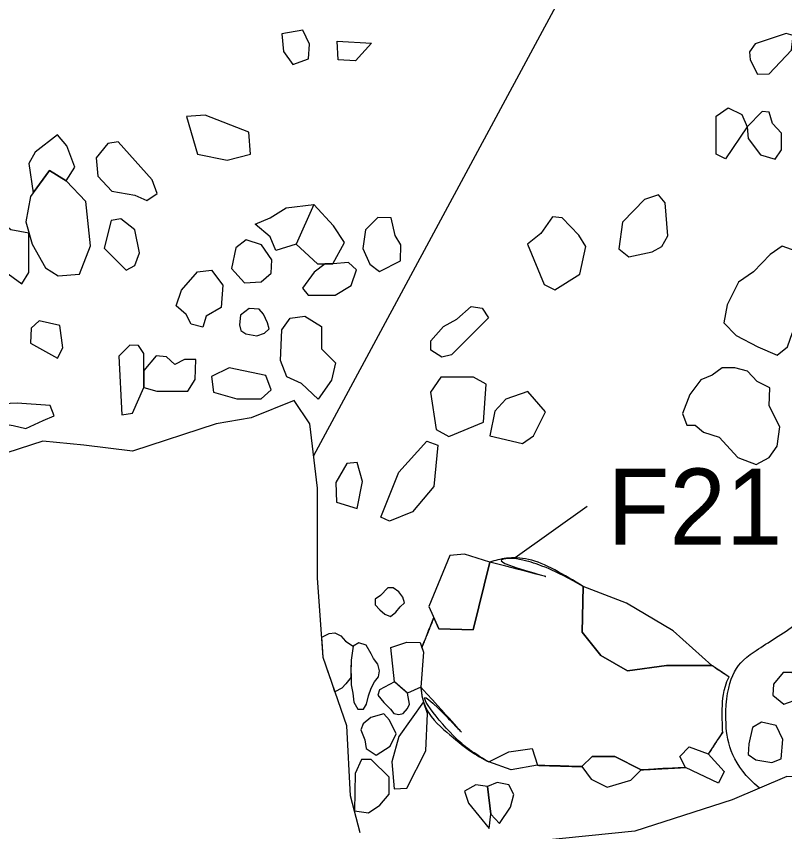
# Model space of a CAD drawing. Extents: x -204 to -1, y -285 to 3.
# Drawn here: x -188.636 to -185.398, y -273.518 to -270.084 of the extents above; entities that cross this region are included whole.
import ezdxf

# ---------------------------------------------------------------- set-up
doc = ezdxf.new("R2010")
doc.units = 0
for name, color, linetype in [('Brick', 7, 'Continuous'), ('Feature Labels', 7, 'Continuous'), ('Mortar', 7, 'Continuous'), ('Stone', 7, 'Continuous'), ('Unnumbered unidentified Features', 7, 'Continuous')]:
    doc.layers.add(name, color=color, linetype=linetype)

msp = doc.modelspace()

# ---------------------------------------------------------------- linework, layer by layer
at = {"layer": 'Brick'}
for points in [[(-185.5224, -270.2), (-185.5473, -270.2338), (-185.5437, -270.2675), (-185.5135, -270.3279), (-185.4638, -270.3261), (-185.3698, -270.2266), (-185.3627, -270.1645), (-185.3928, -270.1556)], [(-187.0175, -271.1136), (-187.0152, -271.0459), (-187.0401, -271.0075), (-187.0559, -270.9329), (-187.1123, -270.9307), (-187.1642, -270.9826), (-187.1755, -271.0617), (-187.1462, -271.1272), (-187.1055, -271.1588)], [(-186.3763, -270.9284), (-186.426, -270.9984), (-186.4824, -271.0436), (-186.4124, -271.213), (-186.3673, -271.2356), (-186.2612, -271.1701), (-186.2363, -271.0527), (-186.2657, -271.0052), (-186.3357, -270.9329)], [(-187.6022, -271.0459), (-187.6677, -271.0256), (-187.7106, -271.0594), (-187.7286, -271.1453), (-187.6744, -271.2062), (-187.6045, -271.2017), (-187.5616, -271.1656), (-187.5593, -271.1091)], [(-187.2026, -271.152), (-187.2365, -271.1204), (-187.3029, -271.1265), (-187.3346, -271.1265), (-187.3809, -271.1611), (-187.4306, -271.2288), (-187.4058, -271.2582), (-187.2929, -271.2582), (-187.2252, -271.2175)], [(-188.121, -271.4705), (-188.1571, -271.4682), (-188.2045, -271.5157), (-188.191, -271.7619), (-188.1458, -271.7551), (-188.0984, -271.6467), (-188.0984, -271.5044)], [(-188.0465, -271.5134), (-188.0984, -271.5755), (-188.0984, -271.6467), (-188.0442, -271.6625), (-187.9133, -271.6625), (-187.8817, -271.6128), (-187.8794, -271.5292), (-187.9268, -271.5292), (-187.9675, -271.5496), (-188.0036, -271.5179)], [(-186.9339, -272.7218), (-186.9204, -272.7624), (-186.9317, -272.9092), (-186.9881, -272.9341), (-187.0423, -272.8867), (-187.0581, -272.7421), (-186.9904, -272.7195)]]:
    msp.add_lwpolyline(points, close=True, dxfattribs=at)
at = {"layer": 'Feature Labels'}
for p, q in [((-186.0824, -269.5204), (-187.3835, -271.9354)), ((-186.2301, -272.1485), (-186.5346, -272.3641))]:
    msp.add_line(p, q, dxfattribs=at)
at = {"layer": 'Mortar'}
for points in [[(-187.6542, -271.3148), (-187.6917, -271.3419), (-187.6958, -271.3835), (-187.6896, -271.4064), (-187.6688, -271.421), (-187.623, -271.4294), (-187.5897, -271.4189), (-187.5709, -271.4002), (-187.5772, -271.3752), (-187.5938, -271.3377), (-187.6126, -271.3169)], [(-187.1017, -272.5226), (-187.1246, -272.5392), (-187.1246, -272.5621), (-187.1038, -272.583), (-187.0829, -272.6017), (-187.06, -272.6121), (-187.0371, -272.5934), (-187.0184, -272.5705), (-186.9997, -272.5538), (-187.008, -272.5309), (-187.0246, -272.508), (-187.0475, -272.4913), (-187.0704, -272.4913)], [(-187.1412, -272.7683), (-187.1621, -272.7329), (-187.1933, -272.7225), (-187.2162, -272.7371), (-187.2245, -272.7954), (-187.2266, -272.8349), (-187.2245, -272.8995), (-187.2183, -272.9349), (-187.2141, -272.9724), (-187.1974, -273.0015), (-187.1725, -273.0015), (-187.16, -272.9807), (-187.1516, -272.9453), (-187.1412, -272.9141), (-187.1267, -272.887), (-187.11, -272.8662), (-187.1058, -272.8412), (-187.1121, -272.812), (-187.1308, -272.7891)], [(-187.085, -272.9099), (-187.1058, -272.9203), (-187.1121, -272.9432), (-187.0871, -272.9745), (-187.06, -273.0015), (-187.0455, -273.0203), (-187.0246, -273.0244), (-187.0059, -273.0203), (-186.9872, -272.9994), (-186.9788, -272.9807), (-186.9881, -272.9341), (-187.0152, -272.9104), (-187.0423, -272.8867)]]:
    msp.add_lwpolyline(points, close=True, dxfattribs=at)
at = {"layer": 'Stone'}
for points in [[(-187.428, -270.1423), (-187.5176, -270.1579), (-187.5098, -270.2319), (-187.4709, -270.2864), (-187.4047, -270.2631), (-187.4008, -270.2007)], [(-187.1399, -270.1968), (-187.2061, -270.2708), (-187.2801, -270.267), (-187.284, -270.189)], [(-185.6484, -270.6838), (-185.6874, -270.6643), (-185.6874, -270.5046), (-185.6368, -270.4695), (-185.5784, -270.4968), (-185.557, -270.5488)], [(-185.4933, -270.4851), (-185.557, -270.5488), (-185.5524, -270.5988), (-185.5001, -270.667), (-185.4388, -270.6852), (-185.4115, -270.6465), (-185.4115, -270.576), (-185.4502, -270.5351), (-185.4638, -270.4874)], [(-187.9186, -270.5062), (-187.8727, -270.6637), (-187.7482, -270.6899), (-187.6498, -270.6637), (-187.6563, -270.5718), (-187.84, -270.4997)], [(-188.4262, -270.7764), (-188.3896, -270.7197), (-188.4229, -270.6297), (-188.4629, -270.583), (-188.5562, -270.6563), (-188.5829, -270.703), (-188.5645, -270.827), (-188.4962, -270.733)], [(-188.2062, -270.613), (-188.2496, -270.6197), (-188.2996, -270.6797), (-188.2929, -270.7564), (-188.2329, -270.8197), (-188.1362, -270.8364), (-188.0862, -270.8598), (-188.0429, -270.8297), (-188.0629, -270.7731)], [(-188.4962, -270.733), (-188.5762, -270.8431), (-188.5962, -270.9498), (-188.5696, -271.0432), (-188.5129, -271.1432), (-188.4596, -271.1766), (-188.3696, -271.1699), (-188.3229, -271.0498), (-188.3429, -270.8631), (-188.4262, -270.7764)], [(-185.9297, -270.8352), (-185.9887, -270.8557), (-186.0342, -270.9012), (-186.0819, -270.9512), (-186.0978, -271.0626), (-186.0546, -271.0967), (-185.9569, -271.0762), (-185.916, -271.0535), (-185.891, -271.008), (-185.9024, -270.8693)], [(-187.4563, -271.0432), (-187.5429, -271.0698), (-187.5663, -271.0132), (-187.6296, -270.9598), (-187.5663, -270.9331), (-187.4996, -270.8898), (-187.3829, -270.8764)], [(-187.3829, -270.8764), (-187.4563, -271.0432), (-187.3663, -271.1265), (-187.3029, -271.1265), (-187.2529, -271.0365), (-187.2996, -270.9665)], [(-188.7029, -270.9465), (-188.7329, -270.9565), (-188.7762, -271.0498), (-188.7796, -271.1465), (-188.6862, -271.1566), (-188.6129, -271.2099), (-188.5829, -271.1632), (-188.5829, -270.9965), (-188.6596, -270.9831)], [(-188.1962, -270.9365), (-188.2362, -270.9431), (-188.2662, -271.0598), (-188.1729, -271.1532), (-188.1362, -271.1332), (-188.1162, -271.0799), (-188.1362, -270.9831)], [(-185.4092, -271.0512), (-185.4592, -271.0876), (-185.5297, -271.1603), (-185.5933, -271.2035), (-185.641, -271.299), (-185.6547, -271.3741), (-185.6024, -271.4286), (-185.5115, -271.4764), (-185.4297, -271.5105), (-185.3865, -271.4764), (-185.3661, -271.415), (-185.3024, -271.4013), (-185.2502, -271.3559), (-185.2206, -271.2968), (-185.2547, -271.1535), (-185.3343, -271.0785)], [(-187.8496, -271.3933), (-187.8996, -271.38), (-187.9196, -271.34), (-187.9629, -271.3033), (-187.9396, -271.2366), (-187.8729, -271.1599), (-187.8129, -271.1532), (-187.7662, -271.2166), (-187.7729, -271.31), (-187.8362, -271.3466)], [(-186.8429, -271.52), (-186.8896, -271.49), (-186.8896, -271.45), (-186.8363, -271.39), (-186.7796, -271.36), (-186.7196, -271.3066), (-186.6729, -271.3133), (-186.6463, -271.3533), (-186.8029, -271.51)], [(-187.3643, -271.6956), (-187.4348, -271.631), (-187.4964, -271.6016), (-187.5228, -271.5341), (-187.517, -271.4048), (-187.4817, -271.3549), (-187.4201, -271.3461), (-187.3496, -271.3902), (-187.3496, -271.4841), (-187.2909, -271.5429), (-187.3085, -271.6163)], [(-188.5396, -271.3666), (-188.5729, -271.3967), (-188.5762, -271.46), (-188.4629, -271.5234), (-188.4396, -271.48), (-188.4529, -271.3867)], [(-187.7393, -271.5638), (-187.8141, -271.6012), (-187.8047, -271.6667), (-187.7065, -271.6947), (-187.6037, -271.6947), (-187.5616, -271.6573), (-187.585, -271.5965)], [(-185.6615, -271.565), (-185.7047, -271.5946), (-185.7524, -271.6151), (-185.7978, -271.6764), (-185.8297, -271.756), (-185.8115, -271.806), (-185.7751, -271.806), (-185.741, -271.8356), (-185.6751, -271.8561), (-185.5956, -271.9425), (-185.5183, -271.972), (-185.4638, -271.9425), (-185.4297, -271.8947), (-185.4183, -271.8129), (-185.4638, -271.7242), (-185.4615, -271.6492), (-185.5138, -271.6219), (-185.5547, -271.5787), (-185.6092, -271.565)], [(-186.6569, -271.6334), (-186.7103, -271.6034), (-186.8469, -271.6034), (-186.8903, -271.6668), (-186.8669, -271.8235), (-186.8136, -271.8535), (-186.6669, -271.7935)], [(-186.6203, -271.7468), (-186.6403, -271.8502), (-186.5036, -271.8835), (-186.4569, -271.8502), (-186.4069, -271.7501), (-186.4803, -271.6634), (-186.5736, -271.6968)], [(-188.4762, -271.7668), (-188.4929, -271.7235), (-188.6329, -271.7135), (-188.7229, -271.7168), (-188.7496, -271.7468), (-188.7096, -271.7968), (-188.6496, -271.8068), (-188.5962, -271.8202), (-188.5229, -271.7868)], [(-187.1003, -272.1937), (-187.0236, -272.0036), (-186.9069, -271.8735), (-186.8603, -271.8902), (-186.8769, -272.0636), (-186.9669, -272.1703), (-187.0636, -272.2103)], [(-187.2003, -272.157), (-187.1769, -272.0436), (-187.2003, -271.9636), (-187.2436, -271.9669), (-187.2903, -272.0469), (-187.2869, -272.1303)], [(-186.8088, -272.3544), (-186.8976, -272.5695), (-186.8555, -272.6631), (-186.7106, -272.6678), (-186.6404, -272.3824), (-186.748, -272.3497)], [(-186.2476, -272.4853), (-186.2523, -272.6771), (-186.1728, -272.7754), (-186.0606, -272.8409), (-185.897, -272.8175), (-185.7052, -272.8175), (-185.8689, -272.6725), (-186.0653, -272.5555)], [(-187.3488, -272.6987), (-187.3182, -272.6829), (-187.2932, -272.6808), (-187.2682, -272.6933), (-187.2495, -272.7162), (-187.2162, -272.7371), (-187.2203, -272.7662), (-187.2245, -272.7954), (-187.2255, -272.8152), (-187.2266, -272.8349), (-187.2255, -272.8672), (-187.2474, -272.8953), (-187.2641, -272.9141), (-187.2933, -272.9285), (-187.3037, -272.8981), (-187.3109, -272.8769), (-187.3227, -272.8426), (-187.3299, -272.8215), (-187.3425, -272.7849), (-187.3443, -272.7596), (-187.3458, -272.7389)], [(-185.3365, -272.8723), (-185.3683, -272.8473), (-185.4047, -272.8473), (-185.4456, -272.8973), (-185.4479, -272.9428), (-185.4024, -272.9815), (-185.3388, -272.9587)], [(-186.9203, -272.9707), (-187.0236, -273.1174), (-187.0536, -273.2241), (-187.0436, -273.3375), (-186.9903, -273.3342), (-186.9103, -273.1774), (-186.9036, -273.0207)], [(-187.0876, -273.0222), (-187.1425, -273.0374), (-187.1752, -273.0631), (-187.1846, -273.0888), (-187.1671, -273.1309), (-187.1624, -273.1672), (-187.1191, -273.1964), (-187.0607, -273.1578), (-187.0361, -273.1052), (-187.063, -273.0479)], [(-185.4342, -273.0701), (-185.4956, -273.0565), (-185.5342, -273.0792), (-185.5501, -273.1474), (-185.5524, -273.1929), (-185.5206, -273.2156), (-185.4524, -273.227), (-185.4138, -273.2111), (-185.407, -273.1292)], [(-186.4394, -273.2385), (-186.5516, -273.2572), (-186.6451, -273.2245), (-186.5609, -273.1824), (-186.4627, -273.1683)], [(-185.6536, -273.2641), (-185.677, -273.3141), (-185.817, -273.2475), (-185.8403, -273.2008), (-185.8003, -273.1607), (-185.7203, -273.1908)], [(-186.0036, -273.2575), (-186.1136, -273.2008), (-186.2103, -273.2008), (-186.2536, -273.2441), (-186.2136, -273.2975), (-186.147, -273.3308), (-186.047, -273.3008)], [(-187.1402, -273.214), (-187.1811, -273.214), (-187.208, -273.2736), (-187.2111, -273.4306), (-187.1519, -273.4385), (-187.1039, -273.4058), (-187.0654, -273.3601), (-187.0654, -273.2888)], [(-186.6503, -273.3275), (-186.7003, -273.3208), (-186.7469, -273.3475), (-186.7303, -273.3975), (-186.6436, -273.5042), (-186.6369, -273.4442)], [(-186.6503, -273.3275), (-186.6369, -273.4442), (-186.6003, -273.4842), (-186.5536, -273.4142), (-186.5403, -273.3608), (-186.5603, -273.3208), (-186.6103, -273.3108)]]:
    msp.add_lwpolyline(points, close=True, dxfattribs=at)
for points in [[(-187.1866, -273.5235), (-187.2276, -273.3676), (-187.244, -273.0721), (-187.3425, -272.7849), (-187.3671, -272.4484), (-187.3671, -272.0708), (-187.3999, -271.8), (-187.4655, -271.7015), (-187.646, -271.7754), (-187.7937, -271.8), (-188.1464, -271.9149), (-188.3515, -271.8903), (-188.5238, -271.8738), (-188.7289, -271.9395)], [(-184.1105, -273.5023), (-184.3071, -273.5482), (-184.7419, -273.5482), (-185.0619, -273.4497), (-185.2013, -273.2937), (-185.39, -273.2855), (-185.5049, -273.3348), (-185.6197, -273.384), (-186.0299, -273.5153), (-186.4319, -273.5564), (-186.9077, -273.5646), (-187.1747, -273.587)]]:
    msp.add_lwpolyline(points, dxfattribs=at)
at = {"layer": 'Unnumbered unidentified Features'}
msp.add_line((-186.9203, -272.9707), (-186.9188, -272.975), dxfattribs=at)
for points in [[(-186.6404, -272.3824), (-186.7106, -272.6678), (-186.8555, -272.6631), (-186.8766, -272.6163)], [(-185.7052, -272.8175), (-185.897, -272.8175), (-186.0606, -272.8409), (-186.1728, -272.7754), (-186.2523, -272.6771), (-186.2476, -272.4853)], [(-186.9272, -272.7421), (-186.9204, -272.7624), (-186.9317, -272.9092)], [(-186.6451, -273.2245), (-186.5609, -273.1824), (-186.4627, -273.1683), (-186.4394, -273.2385)], [(-185.817, -273.2475), (-185.8403, -273.2008), (-185.8003, -273.1607), (-185.7203, -273.1908)], [(-186.2536, -273.2441), (-186.2103, -273.2008), (-186.1136, -273.2008), (-186.0036, -273.2575)]]:
    msp.add_lwpolyline(points, dxfattribs=at)
for points, degree in [([(-186.2476, -272.4853), (-186.287, -272.461), (-186.3691, -272.4101), (-186.4801, -272.3639), (-186.5758, -272.363), (-186.6179, -272.3757), (-186.6404, -272.3824)], 3), ([(-186.2476, -272.4853), (-186.3677, -272.4152), (-186.5111, -272.3659), (-186.5722, -272.3659), (-186.6404, -272.3824), (-186.2476, -272.4853), (-186.6404, -272.3824)], 3), ([(-185.5049, -273.3348), (-185.6208, -273.2385), (-185.6613, -273.0519), (-185.6289, -272.8573), (-185.5641, -272.7762), (-185.3776, -272.6708), (-185.2155, -272.533), (-185.0697, -272.3546), (-185.5049, -273.3348), (-185.0697, -272.3546)], 3), ([(-186.9272, -272.7421), (-186.8766, -272.6163), (-186.9272, -272.7421), (-186.8766, -272.6163)], 3), ([(-186.8766, -272.6163), (-186.8934, -272.6583), (-186.9103, -272.7002), (-186.9272, -272.7421)], 2), ([(-185.7052, -272.8175), (-185.633, -272.8659), (-185.7052, -272.8175), (-185.633, -272.8659)], 3), ([(-185.633, -272.8659), (-185.6571, -272.8497), (-185.6812, -272.8336), (-185.7052, -272.8175)], 2), ([(-185.6596, -273.0982), (-185.6606, -273.0828), (-185.6631, -273.0009), (-185.6589, -272.9219), (-185.633, -272.8659)], 3), ([(-186.6451, -273.2245), (-186.7226, -273.1792), (-186.7907, -273.1252), (-186.9203, -272.9707), (-186.9317, -272.9092), (-186.6451, -273.2245), (-186.9317, -272.9092)], 3), ([(-186.9317, -272.9092), (-186.9291, -272.9302), (-186.9265, -272.9512), (-186.9203, -272.9707)], 2), ([(-186.9188, -272.975), (-186.8976, -273.0357), (-186.8174, -273.1021), (-186.7238, -273.1822), (-186.6716, -273.2102), (-186.6451, -273.2245)], 3), ([(-185.6596, -273.0982), (-185.7203, -273.1908), (-185.6596, -273.0982), (-185.7203, -273.1908)], 3), ([(-185.7203, -273.1908), (-185.7001, -273.1599), (-185.6799, -273.129), (-185.6596, -273.0982)], 2), ([(-186.2536, -273.2441), (-186.4394, -273.2385), (-186.2536, -273.2441), (-186.4394, -273.2385)], 3), ([(-186.4394, -273.2385), (-186.3774, -273.2404), (-186.3155, -273.2422), (-186.2536, -273.2441)], 2), ([(-185.817, -273.2475), (-186.0036, -273.2575), (-185.817, -273.2475), (-186.0036, -273.2575)], 3), ([(-186.0036, -273.2575), (-185.9414, -273.2541), (-185.8792, -273.2508), (-185.817, -273.2475)], 2)]:
    msp.add_open_spline(points, degree=degree, dxfattribs=at)

# ---------------------------------------------------------------- texts
at = {"layer": 'Feature Labels'}
msp.add_text('F21', height=0.32, dxfattribs=at).set_placement((-186.1455, -272.3085))

doc.saveas('drawing.dxf')
